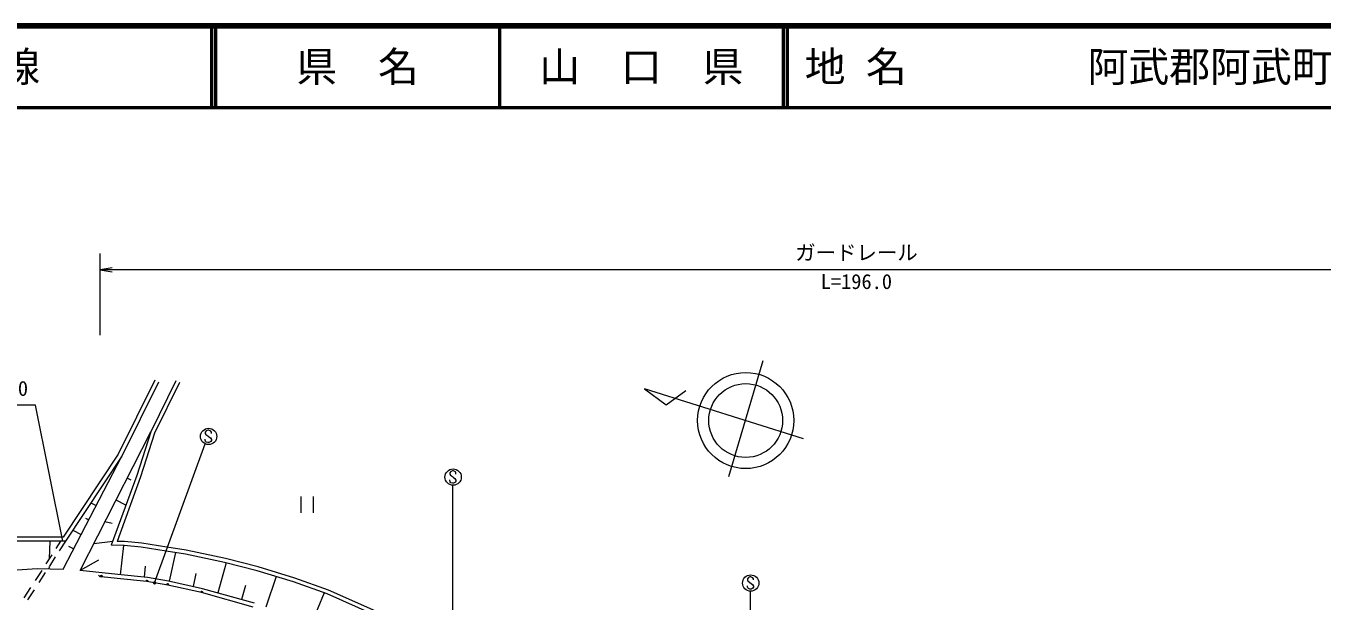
# Model space of a CAD drawing. Units: millimetres, scale not verified. Extents: x 40000 to 680000, y 20000 to 380000.
# Drawn here: x 275018 to 433728, y 309552 to 380000 of the extents above; entities that cross this region are included whole.
import ezdxf
from ezdxf.enums import TextEntityAlignment as Align

# ---------------------------------------------------------------- set-up
doc = ezdxf.new("R2010")
doc.units = ezdxf.units.MM
doc.header["$LTSCALE"] = 1000
for name, color, linetype, lineweight in [('M-BGD', 7, 'Continuous', 13), ('M-BMK-SRVR', 3, 'Continuous', 13), ('M-STR-STR3', 7, 'Continuous', 13), ('M-STR-STRC', 7, 'Continuous', 13), ('M-TTL', 2, 'Continuous', 140), ('M-TTL-LINE', 7, 'Continuous', 50)]:
    doc.layers.add(name, color=color, linetype=linetype, lineweight=lineweight)
doc.layers.add('M-TTL-TXT', color=7, linetype='Continuous')
doc.styles.add('ＭＳ ゴシック', font='')
doc.styles.get('ＭＳ ゴシック').set_extended_font_data('MS Gothic')

# ---------------------------------------------------------------- blocks, each defined once
blk = doc.blocks.new('open_arrow')
at = {"color": 0, "linetype": 'Continuous', "lineweight": -2}
blk.add_lwpolyline([(7.5, 1.25), (0, 0), (7.5, -1.25)], dxfattribs=at)
blk = doc.blocks.new('filled_dot')
at = {"color": 0, "linetype": 'Continuous', "lineweight": -2, "const_width": 1.25}
blk.add_lwpolyline([(-0.625, 0, 1), (0.625, 0, 1)], format="xyb", close=True, dxfattribs=at)

msp = doc.modelspace()

# ---------------------------------------------------------------- linework, layer by layer
at = {"layer": 'M-BGD'}
for p, q in [((290814, 336609), (286309, 327559)), ((293375, 336547), (290296, 330288)), ((291262, 336386), (286743, 327309)), ((293823, 336327), (290761, 330101)), ((281675, 313296), (290296, 330288)), ((290296, 330288), (288587, 324921)), ((290761, 330101), (289060, 324759)), ((286309, 327559), (279585, 317374)), ((279593, 313451), (286743, 327309)), ((286743, 327309), (279854, 316874)), ((288587, 324921), (285469, 316386)), ((289060, 324759), (286178, 316869)), ((287898, 324348), (287408, 324596)), ((308703, 320352), (308703, 322352)), ((310203, 322352), (310203, 320352)), ((282975, 321601), (283625, 321265)), ((287266, 321304), (286051, 321921)), ((282320, 319688), (282708, 319488)), ((285566, 319051), (284693, 319245)), ((280759, 318243), (281791, 317711)), ((279585, 317374), (272928, 317374)), ((279854, 316874), (272945, 316874)), ((277949, 316874), (277879, 314745)), ((279259, 316874), (278690, 315996)), ((279854, 316874), (279088, 315690)), ((280218, 316272), (280874, 315933)), ((285641, 316855), (283336, 316570)), ((287042, 316347), (285469, 316386)), ((287072, 316847), (286178, 316869)), ((286952, 316350), (286567, 312787)), ((289133, 316150), (287042, 316347)), ((289194, 316647), (287072, 316847)), ((292210, 315677), (289133, 316150)), ((292290, 316170), (289194, 316647)), ((294630, 315774), (292290, 316170)), ((278187, 315220), (277468, 314110)), ((278611, 314955), (277892, 313845)), ((283884, 314546), (281675, 313296)), ((294538, 315282), (292210, 315677)), ((293340, 315485), (292554, 311993)), ((299350, 314296), (294538, 315282)), ((299463, 314783), (294630, 315774)), ((303335, 313270), (299350, 314296)), ((303471, 313752), (299463, 314783)), ((269740, 313084), (276396, 313556)), ((276950, 313311), (276153, 312081)), ((276396, 313556), (279593, 313451)), ((277384, 313062), (276579, 311820)), ((277848, 313777), (277839, 313509)), ((286252, 312821), (281675, 313296)), ((289900, 312426), (286252, 312821)), ((289635, 313837), (289487, 312471)), ((295840, 312929), (295481, 311334)), ((299552, 314244), (298516, 310549)), ((307793, 311890), (303335, 313270)), ((307951, 312364), (303471, 313752)), ((275596, 311222), (274773, 309951)), ((286200, 312324), (284260, 312525)), ((289833, 311931), (286200, 312324)), ((292393, 311516), (289833, 311931)), ((292488, 312007), (289900, 312426)), ((296531, 310586), (292393, 311516)), ((296653, 311071), (292488, 312007)), ((301891, 311474), (301405, 309740)), ((305666, 312548), (304400, 308817)), ((311896, 310430), (307793, 311890)), ((312081, 310895), (307951, 312364)), ((276014, 310948), (275201, 309692)), ((302840, 308818), (296531, 310586)), ((302988, 309296), (296653, 311071)), ((311548, 310554), (309988, 306807)), ((317655, 307866), (311896, 310430)), ((317849, 308327), (312081, 310895))]:
    msp.add_line(p, q, dxfattribs=at)
for centre, radius, start, end in [((284312, 313022), 500, 219.06847, 264.06847), ((284260, 312525), 150, 354.06847, 174.06847), ((289833, 311931), 150, 350.80334, 173.82982), ((292393, 311516), 150, 347.32768, 170.80334), ((296531, 310586), 150, 344.34948, 167.32768)]:
    msp.add_arc(centre, radius, start, end, dxfattribs=at)
at = {"layer": 'M-BMK-SRVR'}
for p, q in [((361077, 324793), (365294, 339025)), ((370220, 329415), (350758, 335538)), ((350758, 335538), (353413, 333591)), ((353413, 333591), (355806, 335335))]:
    msp.add_line(p, q, dxfattribs=at)
for radius in [5885, 4520]:
    msp.add_circle((363155, 331665), radius, dxfattribs=at)
at = {"layer": 'M-STR-STR3'}
for p, q in [((284115, 342141), (284115, 352141)), ((469318, 350141), (284115, 350141)), ((276200, 333560), (255593, 333560)), ((279528, 316874), (276200, 333560))]:
    msp.add_line(p, q, dxfattribs=at)
at = {"layer": 'M-STR-STRC'}
for p, q in [((297098, 330412), (296975, 330227)), ((296975, 330227), (296977, 330096)), ((297291, 330478), (297098, 330412)), ((297412, 330475), (297291, 330478)), ((297662, 330357), (297412, 330475)), ((297725, 330225), (297662, 330357)), ((297725, 330096), (297725, 330225)), ((290777, 311778), (296974, 328802)), ((296977, 329248), (296975, 329369)), ((296977, 330096), (297040, 329967)), ((297017, 329145), (296977, 329248)), ((297101, 329035), (297017, 329145)), ((297040, 329967), (297296, 329785)), ((297288, 328974), (297101, 329035)), ((297422, 328974), (297288, 328974)), ((297296, 329785), (297425, 329653)), ((297522, 329003), (297422, 328974)), ((297425, 329653), (297604, 329538)), ((297665, 329095), (297522, 329003)), ((297604, 329538), (297730, 329337)), ((297725, 329227), (297665, 329095)), ((297730, 329337), (297725, 329227)), ((327046, 325433), (326922, 325249)), ((327238, 325499), (327046, 325433)), ((327360, 325497), (327238, 325499)), ((327610, 325378), (327360, 325497)), ((327673, 325246), (327610, 325378)), ((326922, 325249), (326925, 325117)), ((326925, 324269), (326922, 324391)), ((326925, 325117), (326988, 324988)), ((326965, 324167), (326925, 324269)), ((327049, 324056), (326965, 324167)), ((326988, 324988), (327244, 324807)), ((327236, 323996), (327049, 324056)), ((327370, 323996), (327236, 323996)), ((327244, 324807), (327373, 324675)), ((327470, 324025), (327370, 323996)), ((327373, 324675), (327552, 324559)), ((327612, 324117), (327470, 324025)), ((327552, 324559), (327678, 324359)), ((327673, 324248), (327612, 324117)), ((327673, 325117), (327673, 325246)), ((327678, 324359), (327673, 324248)), ((327302, 299307), (327302, 323737)), ((363479, 312459), (363355, 312274)), ((363355, 312274), (363357, 312143)), ((363357, 311295), (363355, 311416)), ((363357, 312143), (363421, 312014)), ((363397, 311192), (363357, 311295)), ((363481, 311082), (363397, 311192)), ((363421, 312014), (363676, 311832)), ((363671, 312525), (363479, 312459)), ((363668, 311021), (363481, 311082)), ((363792, 312522), (363671, 312525)), ((363676, 311832), (363805, 311700)), ((364042, 312404), (363792, 312522)), ((363805, 311700), (363984, 311585)), ((364045, 311142), (363903, 311050)), ((363984, 311585), (364111, 311384)), ((364105, 312272), (364042, 312404)), ((364105, 311274), (364045, 311142)), ((364105, 312143), (364105, 312272)), ((364111, 311384), (364105, 311274)), ((363803, 311021), (363668, 311021)), ((363756, 284917), (363756, 310762)), ((363903, 311050), (363803, 311021))]:
    msp.add_line(p, q, dxfattribs=at)
for centre in [(297382, 329715), (327330, 324736), (363762, 311762)]:
    msp.add_circle(centre, 1000, dxfattribs=at)
at = {"layer": 'M-TTL'}
msp.add_line((680000, 380000), (40000, 380000), dxfattribs=at)
at = {"layer": 'M-TTL-LINE'}
for p, q in [((297750, 380000), (297750, 370000)), ((298250, 380000), (298250, 370000)), ((333000, 380000), (333000, 370000)), ((367750, 380000), (367750, 370000)), ((368250, 380000), (368250, 370000)), ((40000, 370000), (680000, 370000))]:
    msp.add_line(p, q, dxfattribs=at)

# ---------------------------------------------------------------- block references
at = {"layer": 'M-STR-STR3', "xscale": 193, "yscale": 193}
msp.add_blockref('open_arrow', (284115, 350141), dxfattribs=at)
at = {"layer": 'M-STR-STRC', "xscale": 160, "yscale": 160, "rotation": 70}
msp.add_blockref('filled_dot', (290777, 311778), dxfattribs=at)

# ---------------------------------------------------------------- texts
at = {"layer": 'M-STR-STR3', "style": 'ＭＳ ゴシック'}
for s, p in [('ガードレール', (369216, 350771)), ('L=196.0', (372341, 347224)), ('ヒューム管 φ500', (255896, 334134))]:
    msp.add_text(s, height=1833, dxfattribs=at).set_placement(p, align=Align.BOTTOM_LEFT)
at = {"layer": 'M-TTL-TXT', "style": 'ＭＳ ゴシック'}
for s, p in [('主要地方道山口福栄須佐線', (216734, 375000)), ('地 名', (370380, 375000)), ('阿武郡阿武町大字福田下', (405024, 375000))]:
    msp.add_text(s, height=3666, dxfattribs=at).set_placement(p, align=Align.MIDDLE_LEFT)
for s, p in [('県\u3000名', (315625, 375000)), ('山\u3000口\u3000県', (350375, 375000))]:
    msp.add_text(s, height=3666, dxfattribs=at).set_placement(p, align=Align.MIDDLE_CENTER)

doc.saveas('drawing.dxf')
